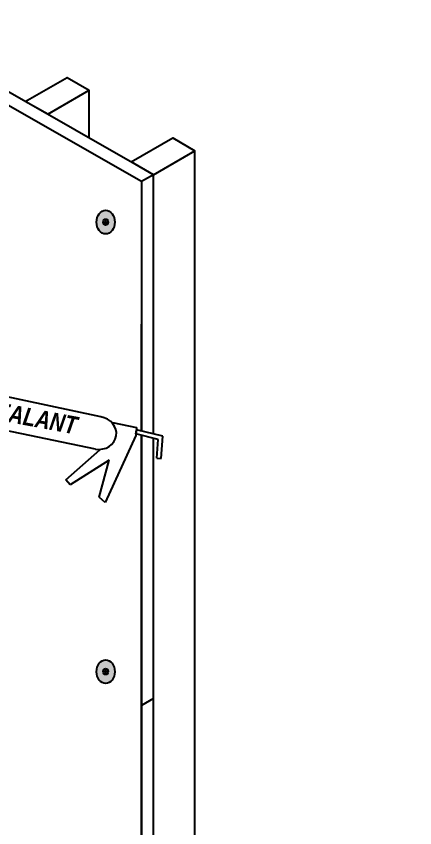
# Model space of a CAD drawing. Header units: inches. Extents: x -26 to 76, y -16 to 22.
# Drawn here: x 65.224 to 67.464, y -4.866 to -0.299 of the extents above; entities that cross this region are included whole.
import ezdxf

# ---------------------------------------------------------------- set-up
doc = ezdxf.new("R2010")
doc.units = ezdxf.units.IN
doc.header["$MEASUREMENT"] = 0
for name, color, linetype, lineweight in [('G-ANNO-TTLB', 7, 'Continuous', 0), ('TYVEK', 7, 'Continuous', 0), ('X-REF - TRACED', 7, 'Continuous', 0)]:
    doc.layers.add(name, color=color, linetype=linetype, lineweight=lineweight)

msp = doc.modelspace()

# ---------------------------------------------------------------- hatches: boundary and pattern name
at = {"layer": 'G-ANNO-TTLB', "true_color": 0xff00ff, "transparency": 33554687}
h = msp.add_hatch(color=6, dxfattribs=at)
edge = h.paths.add_edge_path()
edge.add_spline(control_points=[(71.2273, -15.1345), (71.2273, -15.1345), (30.5273, -15.1345), (30.5273, -15.1345), (30.5273, -15.1345), (30.5273, 19.0008), (30.5273, 19.0008), (30.5273, 19.0008), (71.2273, 19.0008), (71.2273, 19.0008), (71.2273, 19.0008), (71.2273, -15.1345), (71.2273, -15.1345)], knot_values=[0, 0, 0, 0, 1, 1, 1, 2, 2, 2, 3, 3, 3, 4, 4, 4, 4], degree=3, periodic=0)
edge = h.paths.add_edge_path()
edge.add_spline(control_points=[(30.6523, 18.8757), (30.6523, 18.8757), (30.6523, -15.0095), (30.6523, -15.0095), (30.6523, -15.0095), (71.1023, -15.0095), (71.1023, -15.0095), (71.1023, -15.0095), (71.1023, 18.8757), (71.1023, 18.8757), (71.1023, 18.8757), (30.6523, 18.8757), (30.6523, 18.8757)], knot_values=[0, 0, 0, 0, 1, 1, 1, 2, 2, 2, 3, 3, 3, 4, 4, 4, 4], degree=3, periodic=0)
edge.add_line((30.6523, 18.8757), (30.6523, 18.8757))
at = {"layer": 'TYVEK', "true_color": 0x003b71, "transparency": 33554687}
h = msp.add_hatch(color=156, dxfattribs=at)
h.dxf.hatch_style = 2
edge = h.paths.add_edge_path()
edge.add_ellipse((65.7264, -1.4578), major_axis=(0, 0.0664), ratio=0.766948, start_angle=0, end_angle=360)
h = msp.add_hatch(color=156, dxfattribs=at)
h.dxf.hatch_style = 2
edge = h.paths.add_edge_path()
edge.add_ellipse((65.7264, -3.9873), major_axis=(0, 0.0664), ratio=0.766948, start_angle=0, end_angle=360)

# ---------------------------------------------------------------- linework, layer by layer
at = {"layer": 'G-ANNO-TTLB'}
for points in [[(71.2273, -15.1345), (71.2273, -15.1345), (30.5273, -15.1345), (30.5273, -15.1345), (30.5273, -15.1345), (30.5273, 19.0008), (30.5273, 19.0008), (30.5273, 19.0008), (71.2273, 19.0008), (71.2273, 19.0008), (71.2273, 19.0008), (71.2273, -15.1345), (71.2273, -15.1345)], [(30.6523, 18.8757), (30.6523, 18.8757), (30.6523, -15.0095), (30.6523, -15.0095), (30.6523, -15.0095), (71.1023, -15.0095), (71.1023, -15.0095), (71.1023, -15.0095), (71.1023, 18.8757), (71.1023, 18.8757), (71.1023, 18.8757), (30.6523, 18.8757), (30.6523, 18.8757)]]:
    msp.add_open_spline(points, degree=3, knots=[0, 0, 0, 0, 1, 1, 1, 2, 2, 2, 3, 3, 3, 4, 4, 4, 4], dxfattribs=at)
at = {"layer": 'TYVEK', "color": 2, "lineweight": 25, "true_color": 0xffff00}
for p, q in [((65.9948, -1.1908), (62.2605, 0.9416)), ((65.9948, -1.1908), (65.928, -1.2294)), ((65.9948, -2.6438), (65.9948, -1.1908)), ((65.9948, -7.0865), (65.9948, -2.6736)), ((65.9948, -4.1386), (65.928, -4.1773))]:
    msp.add_line(p, q, dxfattribs=at)
at = {"layer": 'TYVEK', "color": 18, "lineweight": 25, "true_color": 0x000000}
for p, q in [((65.928, -1.2294), (62.1937, 0.9029)), ((65.928, -1.2294), (65.928, -2.6326)), ((65.928, -2.6572), (65.928, -7.1252))]:
    msp.add_line(p, q, dxfattribs=at)
at = {"layer": 'TYVEK', "color": 33, "lineweight": 25, "true_color": 0xcc9966}
for p, q in [((65.4008, -0.8501), (65.6342, -0.715)), ((65.6342, -0.9848), (65.6342, -0.715)), ((65.9948, -1.1908), (66.2282, -1.0558)), ((66.2282, -6.9515), (66.2282, -1.0558))]:
    msp.add_line(p, q, dxfattribs=at)
at = {"layer": 'TYVEK', "color": 252, "lineweight": 25, "true_color": 0x848484}
for p, q in [((65.7128, -1.4574), (65.7399, -1.4574)), ((65.7264, -1.4402), (65.7264, -1.4745)), ((65.928, -2.6326), (65.928, -2.0321)), ((65.928, -7.1252), (65.928, -2.6572)), ((65.7264, -3.9698), (65.7264, -4.004)), ((65.7128, -3.9869), (65.7399, -3.9869))]:
    msp.add_line(p, q, dxfattribs=at)
at = {"layer": 'TYVEK', "color": 33, "lineweight": 25, "true_color": 0xcc9966}
for points in [[(65.4008, -0.8501), (65.2742, -0.7793), (65.5091, -0.6433), (65.6342, -0.715)], [(65.9949, -1.1908), (65.8698, -1.1191), (66.1032, -0.984), (66.2282, -1.0558)]]:
    msp.add_lwpolyline(points, dxfattribs=at)
at = {"layer": 'TYVEK', "color": 18, "lineweight": 25, "true_color": 0x000000}
for centre in [(65.7264, -1.4578), (65.7264, -3.9873)]:
    msp.add_ellipse(centre, major_axis=(0, 0.0664), ratio=0.766948, dxfattribs=at)
at = {"layer": 'TYVEK', "color": 252, "lineweight": 25, "true_color": 0x848484}
for centre in [(65.7264, -1.4574), (65.7264, -3.9869)]:
    msp.add_ellipse(centre, major_axis=(0, 0.0171), ratio=0.788846, dxfattribs=at)
at = {"layer": 'X-REF - TRACED', "color": 1, "lineweight": 25, "true_color": 0xff0000}
for p, q in [((65.6985, -2.5537), (64.8679, -2.3755)), ((65.669, -2.735), (64.8322, -2.562)), ((65.7651, -2.5855), (65.9003, -2.6127)), ((65.9003, -2.6127), (65.8959, -2.6579)), ((65.8967, -2.6496), (65.8999, -2.6258)), ((66.0485, -2.6619), (65.8999, -2.6258)), ((65.8959, -2.6579), (65.7232, -3.0352)), ((66.0212, -2.6801), (65.8967, -2.6496)), ((66.0133, -2.7868), (66.0212, -2.6801)), ((66.0393, -2.7876), (66.0485, -2.6619)), ((65.502, -2.9077), (65.6928, -2.7383)), ((65.7458, -2.7966), (65.5273, -2.9369)), ((65.6895, -3.0053), (65.7458, -2.7966)), ((66.0133, -2.7868), (66.0393, -2.7876)), ((65.5273, -2.9369), (65.502, -2.9077)), ((65.7232, -3.0352), (65.6895, -3.0053))]:
    msp.add_line(p, q, dxfattribs=at)
msp.add_open_spline([(65.669, -2.735), (65.7252, -2.7441), (65.7775, -2.711), (65.7856, -2.6609), (65.7938, -2.6109), (65.7548, -2.5629), (65.6985, -2.5537)], degree=3, knots=[0, 0, 0, 0, 1, 1, 1, 2, 2, 2, 2], dxfattribs=at)

# ---------------------------------------------------------------- texts
at = {"layer": 'TYVEK', "insert": (65.0248, -2.5562), "char_height": 0.2, "attachment_point": 7, "rotation": 349.5335}
msp.add_mtext('\\C252;\\c8684676;\\FArial Narrow Bold Italic|b1|i1|c1;\\H0.100246;\\W0.994519;SEALANT', dxfattribs=at)

doc.saveas('drawing.dxf')
